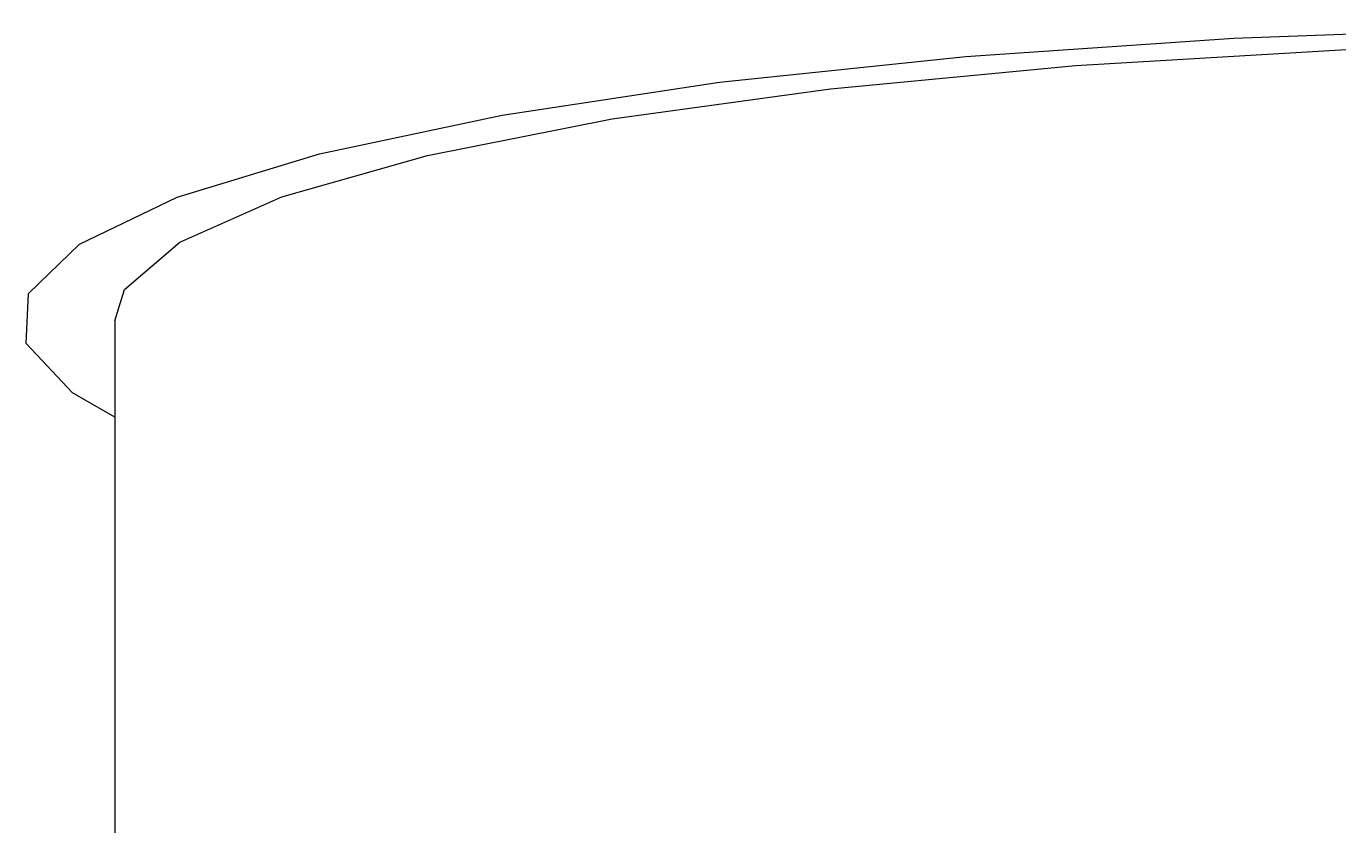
# Model space of a CAD drawing. Extents: x 14808 to 20058, y -13198 to -11680.
# Drawn here: x 19303.729 to 19306.185, y -12032.671 to -12031.175 of the extents above; entities that cross this region are included whole.
import ezdxf

# ---------------------------------------------------------------- set-up
doc = ezdxf.new("R2010")
doc.units = 0
doc.header["$LTSCALE"] = 7
doc.header["$MEASUREMENT"] = 0
doc.layers.add('Layer 5', color=7, linetype='CONTINUOUS')

# ---------------------------------------------------------------- blocks, each defined once
blk = doc.blocks.new('block 32')
at = {"layer": 'Layer 5', "color": 9, "lineweight": 25, "true_color": 0xc4c4c4}
blk.add_lwpolyline([(89.4526, 63.1582), (89.4526, 55.8484)], dxfattribs=at)
blk = doc.blocks.new('block 91')
at = {"layer": 'Layer 5', "color": 9, "lineweight": 25, "true_color": 0xc4c4c4}
blk.add_lwpolyline([(89.4526, 62.4368), (89.1377, 62.6194), (88.7904, 62.9887), (88.807, 63.3629), (89.188, 63.7308), (89.9211, 64.0829), (90.9863, 64.4074), (92.3527, 64.6968), (93.9808, 64.9421), (95.824, 65.1357), (97.8283, 65.2722), (99.9381, 65.3479), (102.0906, 65.361), (104.2252, 65.3107), (106.2798, 65.1984), (108.1953, 65.0276), (109.9171, 64.8029), (111.3958, 64.5308), (112.5878, 64.2193), (113.4601, 63.8769), (113.9865, 63.5145), (114.1525, 63.141), (113.9527, 62.769), (113.4525, 62.4368)], dxfattribs=at)
blk = doc.blocks.new('block 93')
at = {"layer": 'Layer 5', "color": 9, "lineweight": 25, "true_color": 0xc4c4c4}
blk.add_lwpolyline([(89.4526, 63.1582), (89.527, 63.3904), (89.9404, 63.7467), (90.7032, 64.085), (91.7932, 64.395), (93.1761, 64.6672), (94.8104, 64.8939), (96.6473, 65.0682), (98.6296, 65.184), (100.6974, 65.2384), (102.7886, 65.2294), (104.8391, 65.1578), (106.7869, 65.0248), (108.5729, 64.836), (110.1418, 64.5955), (111.4468, 64.3117), (112.4486, 63.9933), (113.1156, 63.6488), (113.4291, 63.2898), (113.4525, 63.1582)], dxfattribs=at)
blk = doc.blocks.new('block 2')
at = {"layer": 'Layer 5'}
for name in ['block 91', 'block 93', 'block 32']:
    blk.add_blockref(name, (0, 0), dxfattribs=at)

msp = doc.modelspace()

# ---------------------------------------------------------------- block references
at = {"layer": 'Layer 5', "xscale": 0.25, "yscale": 0.25, "zscale": 0.25}
msp.add_blockref('block 2', (19281.5309, -12047.5156), dxfattribs=at)

doc.saveas('drawing.dxf')
